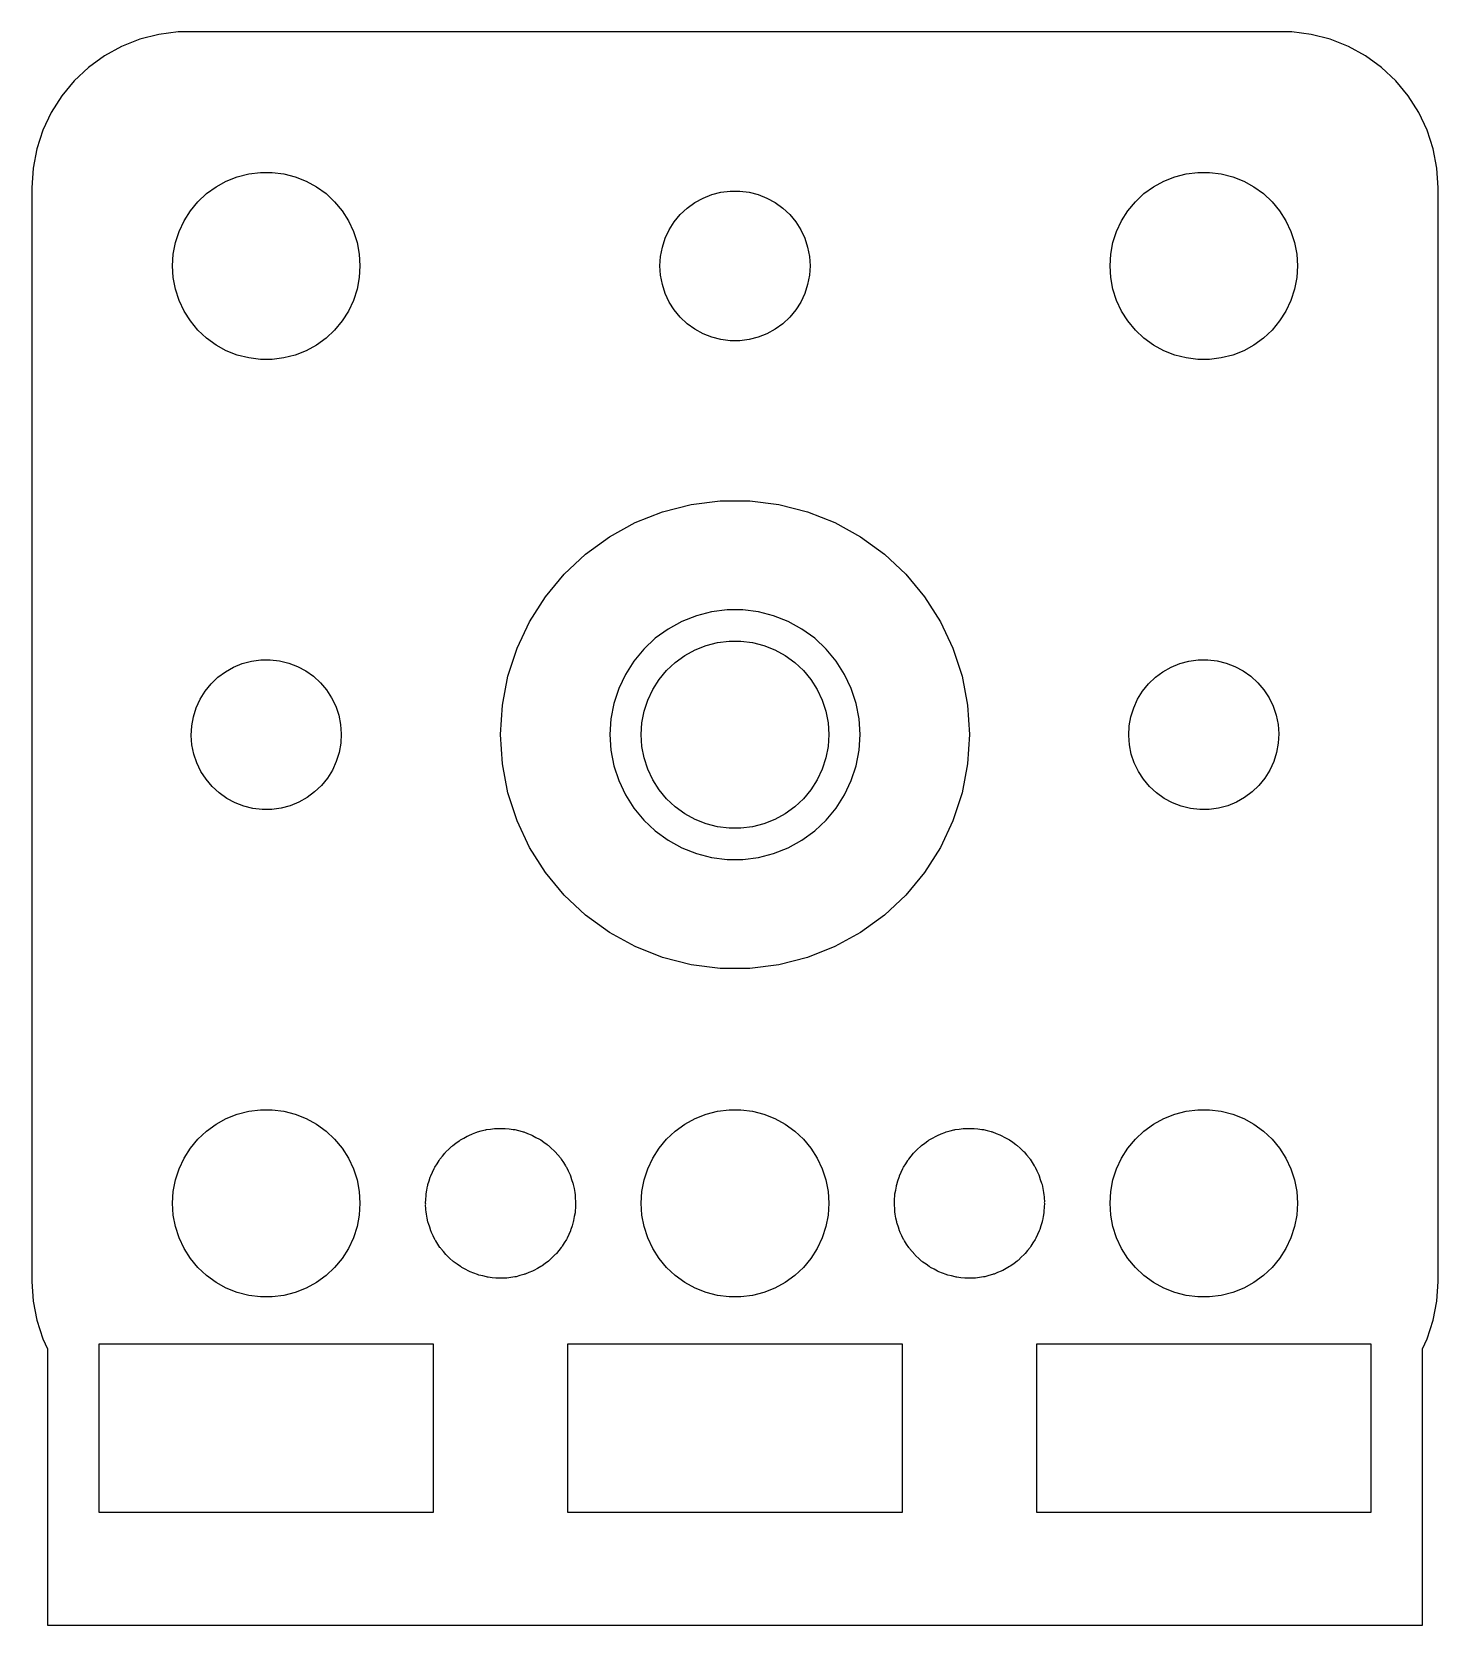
# Model space of a CAD drawing. Header units: metres. Extents: x -22 to 22, y -28 to 184.
# Drawn here: x -22.5 to 22.5, y 133.5 to 184.5 of the extents above; entities that cross this region are included whole.
import ezdxf

# ---------------------------------------------------------------- set-up
doc = ezdxf.new("R2010")
doc.units = ezdxf.units.M

msp = doc.modelspace()

# ---------------------------------------------------------------- linework, layer by layer
for p, q in [((-19.0451, 184.255), (-19.6289, 184.024)), ((-18.4369, 184.411), (-19.0451, 184.255)), ((-17.8139, 184.49), (-18.4369, 184.411)), ((17.8139, 184.49), (-17.8139, 184.49)), ((18.4369, 184.411), (17.8139, 184.49)), ((19.0451, 184.255), (18.4369, 184.411)), ((19.6289, 184.024), (19.0451, 184.255)), ((-20.1791, 183.722), (-20.6871, 183.353)), ((-19.6289, 184.024), (-20.1791, 183.722)), ((20.1791, 183.722), (19.6289, 184.024)), ((20.6871, 183.353), (20.1791, 183.722)), ((-20.6871, 183.353), (-21.1448, 182.923)), ((21.1448, 182.923), (20.6871, 183.353)), ((-21.1448, 182.923), (-21.5451, 182.439)), ((21.5451, 182.439), (21.1448, 182.923)), ((-21.5451, 182.439), (-21.8815, 181.909)), ((21.8815, 181.909), (21.5451, 182.439)), ((-21.8815, 181.909), (-22.1489, 181.341)), ((22.1489, 181.341), (21.8815, 181.909)), ((-22.1489, 181.341), (-22.3429, 180.743)), ((22.3429, 180.743), (22.1489, 181.341)), ((-22.3429, 180.743), (-22.4606, 180.127)), ((22.4606, 180.127), (22.3429, 180.743)), ((-22.4606, 180.127), (-22.5, 179.5)), ((22.5, 179.5), (22.4606, 180.127)), ((-22.5, 179.5), (-22.5, 144.5)), ((-16.9123, 179.312), (-16.6075, 179.533)), ((-16.6075, 179.533), (-16.2773, 179.714)), ((-16.2773, 179.714), (-15.927, 179.853)), ((-15.927, 179.853), (-15.5621, 179.947)), ((-15.5621, 179.947), (-15.1884, 179.994)), ((-15.1884, 179.994), (-14.8116, 179.994)), ((-14.8116, 179.994), (-14.4379, 179.947)), ((-14.4379, 179.947), (-14.0729, 179.853)), ((-14.0729, 179.853), (-13.7227, 179.714)), ((-13.7227, 179.714), (-13.3925, 179.533)), ((-13.3925, 179.533), (-13.0877, 179.312)), ((13.0877, 179.312), (13.3925, 179.533)), ((13.3925, 179.533), (13.7227, 179.714)), ((13.7227, 179.714), (14.0729, 179.853)), ((14.0729, 179.853), (14.4379, 179.947)), ((14.4379, 179.947), (14.8116, 179.994)), ((14.8116, 179.994), (15.1884, 179.994)), ((15.1884, 179.994), (15.5621, 179.947)), ((15.5621, 179.947), (15.927, 179.853)), ((15.927, 179.853), (16.2773, 179.714)), ((16.2773, 179.714), (16.6075, 179.533)), ((16.6075, 179.533), (16.9123, 179.312)), ((22.5, 144.5), (22.5, 179.5)), ((-17.427, 178.763), (-17.1869, 179.054)), ((-17.1869, 179.054), (-16.9123, 179.312)), ((-13.0877, 179.312), (-12.8131, 179.054)), ((-12.8131, 179.054), (-12.5729, 178.763)), ((-1.52982, 178.849), (-1.28598, 179.026)), ((-1.28598, 179.026), (-1.02187, 179.172)), ((-1.02187, 179.172), (-0.741638, 179.283)), ((-0.741638, 179.283), (-0.449707, 179.357)), ((-0.449707, 179.357), (-0.150696, 179.395)), ((-0.150696, 179.395), (0.150696, 179.395)), ((0.150696, 179.395), (0.449707, 179.357)), ((0.449707, 179.357), (0.741638, 179.283)), ((0.741638, 179.283), (1.02187, 179.172)), ((1.02187, 179.172), (1.28598, 179.026)), ((1.28598, 179.026), (1.52982, 178.849)), ((12.5729, 178.763), (12.8131, 179.054)), ((12.8131, 179.054), (13.0877, 179.312)), ((16.9123, 179.312), (17.1869, 179.054)), ((17.1869, 179.054), (17.427, 178.763)), ((-17.6289, 178.445), (-17.427, 178.763)), ((-12.5729, 178.763), (-12.3711, 178.445)), ((-1.94164, 178.411), (-1.74951, 178.643)), ((-1.74951, 178.643), (-1.52982, 178.849)), ((1.52982, 178.849), (1.74951, 178.643)), ((1.74951, 178.643), (1.94164, 178.411)), ((12.3711, 178.445), (12.5729, 178.763)), ((17.427, 178.763), (17.6289, 178.445)), ((-17.9057, 177.746), (-17.7893, 178.104)), ((-17.7893, 178.104), (-17.6289, 178.445)), ((-12.3711, 178.445), (-12.2107, 178.104)), ((-12.2107, 178.104), (-12.0942, 177.746)), ((-2.23146, 177.883), (-2.10313, 178.156)), ((-2.10313, 178.156), (-1.94164, 178.411)), ((1.94164, 178.411), (2.10313, 178.156)), ((2.10313, 178.156), (2.23146, 177.883)), ((12.0942, 177.746), (12.2107, 178.104)), ((12.2107, 178.104), (12.3711, 178.445)), ((17.6289, 178.445), (17.7893, 178.104)), ((17.7893, 178.104), (17.9057, 177.746)), ((-17.9763, 177.376), (-17.9057, 177.746)), ((-12.0942, 177.746), (-12.0237, 177.376)), ((-2.38107, 177.301), (-2.32458, 177.597)), ((-2.32458, 177.597), (-2.23146, 177.883)), ((2.23146, 177.883), (2.32458, 177.597)), ((2.32458, 177.597), (2.38107, 177.301)), ((12.0237, 177.376), (12.0942, 177.746)), ((17.9057, 177.746), (17.9763, 177.376)), ((-18, 177), (-17.9763, 177.376)), ((-17.9763, 176.624), (-18, 177)), ((-12.0237, 177.376), (-12, 177)), ((-12, 177), (-12.0237, 176.624)), ((-2.39999, 177), (-2.38107, 177.301)), ((-2.38107, 176.699), (-2.39999, 177)), ((2.38107, 177.301), (2.39999, 177)), ((2.39999, 177), (2.38107, 176.699)), ((12, 177), (12.0237, 177.376)), ((12.0237, 176.624), (12, 177)), ((17.9763, 177.376), (18, 177)), ((18, 177), (17.9763, 176.624)), ((-17.9057, 176.254), (-17.9763, 176.624)), ((-12.0237, 176.624), (-12.0942, 176.254)), ((-2.32458, 176.403), (-2.38107, 176.699)), ((2.38107, 176.699), (2.32458, 176.403)), ((12.0942, 176.254), (12.0237, 176.624)), ((17.9763, 176.624), (17.9057, 176.254)), ((-17.7893, 175.896), (-17.9057, 176.254)), ((-12.0942, 176.254), (-12.2107, 175.896)), ((-2.23146, 176.117), (-2.32458, 176.403)), ((-2.10313, 175.844), (-2.23146, 176.117)), ((2.23146, 176.117), (2.10313, 175.844)), ((2.32458, 176.403), (2.23146, 176.117)), ((12.2107, 175.896), (12.0942, 176.254)), ((17.9057, 176.254), (17.7893, 175.896)), ((-17.6289, 175.555), (-17.7893, 175.896)), ((-17.427, 175.237), (-17.6289, 175.555)), ((-12.3711, 175.555), (-12.5729, 175.237)), ((-12.2107, 175.896), (-12.3711, 175.555)), ((-1.94164, 175.589), (-2.10313, 175.844)), ((-1.74951, 175.357), (-1.94164, 175.589)), ((1.94164, 175.589), (1.74951, 175.357)), ((2.10313, 175.844), (1.94164, 175.589)), ((12.3711, 175.555), (12.2107, 175.896)), ((12.5729, 175.237), (12.3711, 175.555)), ((17.6289, 175.555), (17.427, 175.237)), ((17.7893, 175.896), (17.6289, 175.555)), ((-17.1869, 174.946), (-17.427, 175.237)), ((-16.9123, 174.688), (-17.1869, 174.946)), ((-12.8131, 174.946), (-13.0877, 174.688)), ((-12.5729, 175.237), (-12.8131, 174.946)), ((-1.52982, 175.151), (-1.74951, 175.357)), ((-1.28598, 174.974), (-1.52982, 175.151)), ((-1.02187, 174.828), (-1.28598, 174.974)), ((1.28598, 174.974), (1.02187, 174.828)), ((1.52982, 175.151), (1.28598, 174.974)), ((1.74951, 175.357), (1.52982, 175.151)), ((12.8131, 174.946), (12.5729, 175.237)), ((13.0877, 174.688), (12.8131, 174.946)), ((17.1869, 174.946), (16.9123, 174.688)), ((17.427, 175.237), (17.1869, 174.946)), ((-16.6075, 174.467), (-16.9123, 174.688)), ((-16.2773, 174.286), (-16.6075, 174.467)), ((-13.3925, 174.467), (-13.7227, 174.286)), ((-13.0877, 174.688), (-13.3925, 174.467)), ((-0.741638, 174.717), (-1.02187, 174.828)), ((-0.449707, 174.643), (-0.741638, 174.717)), ((-0.150696, 174.605), (-0.449707, 174.643)), ((0.150696, 174.605), (-0.150696, 174.605)), ((0.449707, 174.643), (0.150696, 174.605)), ((0.741638, 174.717), (0.449707, 174.643)), ((1.02187, 174.828), (0.741638, 174.717)), ((13.3925, 174.467), (13.0877, 174.688)), ((13.7227, 174.286), (13.3925, 174.467)), ((16.6075, 174.467), (16.2773, 174.286)), ((16.9123, 174.688), (16.6075, 174.467)), ((-15.927, 174.147), (-16.2773, 174.286)), ((-15.5621, 174.053), (-15.927, 174.147)), ((-15.1884, 174.006), (-15.5621, 174.053)), ((-14.8116, 174.006), (-15.1884, 174.006)), ((-14.4379, 174.053), (-14.8116, 174.006)), ((-14.0729, 174.147), (-14.4379, 174.053)), ((-13.7227, 174.286), (-14.0729, 174.147)), ((14.0729, 174.147), (13.7227, 174.286)), ((14.4379, 174.053), (14.0729, 174.147)), ((14.8116, 174.006), (14.4379, 174.053)), ((15.1884, 174.006), (14.8116, 174.006)), ((15.5621, 174.053), (15.1884, 174.006)), ((15.927, 174.147), (15.5621, 174.053)), ((16.2773, 174.286), (15.927, 174.147)), ((-2.31763, 169.133), (-1.40535, 169.367)), ((-1.40535, 169.367), (-0.470917, 169.485)), ((-0.470917, 169.485), (0.470917, 169.485)), ((0.470917, 169.485), (1.40535, 169.367)), ((1.40535, 169.367), (2.31763, 169.133)), ((-4.01869, 168.332), (-3.19334, 168.786)), ((-3.19334, 168.786), (-2.31763, 169.133)), ((2.31763, 169.133), (3.19334, 168.786)), ((3.19334, 168.786), (4.01869, 168.332)), ((-4.78067, 167.779), (-4.01869, 168.332)), ((4.01869, 168.332), (4.78067, 167.779)), ((-5.46725, 167.134), (-4.78067, 167.779)), ((4.78067, 167.779), (5.46725, 167.134)), ((-6.06763, 166.408), (-5.46725, 167.134)), ((5.46725, 167.134), (6.06763, 166.408)), ((-6.5723, 165.613), (-6.06763, 166.408)), ((6.06763, 166.408), (6.5723, 165.613)), ((-1.23605, 165.804), (-1.70311, 165.619)), ((-0.749512, 165.929), (-1.23605, 165.804)), ((-0.25116, 165.992), (-0.749512, 165.929)), ((0.25116, 165.992), (-0.25116, 165.992)), ((0.749512, 165.929), (0.25116, 165.992)), ((1.23605, 165.804), (0.749512, 165.929)), ((1.70311, 165.619), (1.23605, 165.804)), ((-6.97331, 164.761), (-6.5723, 165.613)), ((-2.1433, 165.377), (-2.54968, 165.082)), ((-1.70311, 165.619), (-2.1433, 165.377)), ((2.1433, 165.377), (1.70311, 165.619)), ((2.54968, 165.082), (2.1433, 165.377)), ((6.5723, 165.613), (6.97331, 164.761)), ((-7.26436, 163.865), (-6.97331, 164.761)), ((-2.91586, 164.738), (-3.23605, 164.351)), ((-2.54968, 165.082), (-2.91586, 164.738)), ((-1.60747, 164.533), (-1.27733, 164.714)), ((-1.27733, 164.714), (-0.927048, 164.853)), ((-0.927048, 164.853), (-0.562134, 164.947)), ((-0.562134, 164.947), (-0.18837, 164.994)), ((-0.18837, 164.994), (0.18837, 164.994)), ((0.18837, 164.994), (0.562134, 164.947)), ((0.562134, 164.947), (0.927048, 164.853)), ((0.927048, 164.853), (1.27733, 164.714)), ((1.27733, 164.714), (1.60747, 164.533)), ((2.91586, 164.738), (2.54968, 165.082)), ((3.23605, 164.351), (2.91586, 164.738)), ((6.97331, 164.761), (7.26436, 163.865)), ((-16.0445, 164.161), (-15.7655, 164.275)), ((-15.7655, 164.275), (-15.4744, 164.353)), ((-15.4744, 164.353), (-15.1758, 164.394)), ((-15.1758, 164.394), (-14.8744, 164.397)), ((-14.8744, 164.397), (-14.575, 164.362)), ((-14.575, 164.362), (-14.2823, 164.29)), ((-14.2823, 164.29), (-14.0009, 164.182)), ((-3.23605, 164.351), (-3.50522, 163.927)), ((-2.1869, 164.054), (-1.91226, 164.312)), ((-1.91226, 164.312), (-1.60747, 164.533)), ((1.60747, 164.533), (1.91226, 164.312)), ((1.91226, 164.312), (2.1869, 164.054)), ((3.50522, 163.927), (3.23605, 164.351)), ((13.9554, 164.161), (14.2345, 164.275)), ((14.2345, 164.275), (14.5256, 164.353)), ((14.5256, 164.353), (14.8242, 164.394)), ((14.8242, 164.394), (15.1256, 164.397)), ((15.1256, 164.397), (15.425, 164.362)), ((15.425, 164.362), (15.7177, 164.29)), ((15.7177, 164.29), (15.9991, 164.182)), ((-16.7666, 163.624), (-16.5491, 163.833)), ((-16.5491, 163.833), (-16.3071, 164.013)), ((-16.3071, 164.013), (-16.0445, 164.161)), ((-14.0009, 164.182), (-13.7353, 164.04)), ((-13.7353, 164.04), (-13.4896, 163.865)), ((-13.4896, 163.865), (-13.2678, 163.661)), ((-7.44086, 162.94), (-7.26436, 163.865)), ((-3.50522, 163.927), (-3.7191, 163.472)), ((-2.62891, 163.445), (-2.42705, 163.763)), ((-2.42705, 163.763), (-2.1869, 164.054)), ((2.1869, 164.054), (2.42705, 163.763)), ((2.42705, 163.763), (2.62891, 163.445)), ((3.7191, 163.472), (3.50522, 163.927)), ((7.26436, 163.865), (7.44086, 162.94)), ((13.2334, 163.624), (13.4509, 163.833)), ((13.4509, 163.833), (13.6929, 164.013)), ((13.6929, 164.013), (13.9554, 164.161)), ((15.9991, 164.182), (16.2647, 164.04)), ((16.2647, 164.04), (16.5104, 163.865)), ((16.5104, 163.865), (16.7322, 163.661)), ((-17.1151, 163.134), (-16.9563, 163.39)), ((-16.9563, 163.39), (-16.7666, 163.624)), ((-13.2678, 163.661), (-13.0732, 163.431)), ((-13.0732, 163.431), (-12.9091, 163.178)), ((-12.9091, 163.178), (-12.7779, 162.907)), ((-3.7191, 163.472), (-3.87433, 162.995)), ((-2.78932, 163.104), (-2.62891, 163.445)), ((2.62891, 163.445), (2.78932, 163.104)), ((3.87433, 162.995), (3.7191, 163.472)), ((12.8849, 163.134), (13.0437, 163.39)), ((13.0437, 163.39), (13.2334, 163.624)), ((16.7322, 163.661), (16.9268, 163.431)), ((16.9268, 163.431), (17.0909, 163.178)), ((17.0909, 163.178), (17.2221, 162.907)), ((-17.3307, 162.572), (-17.2406, 162.86)), ((-17.2406, 162.86), (-17.1151, 163.134)), ((-12.7779, 162.907), (-12.6818, 162.621)), ((-7.5, 162), (-7.44086, 162.94)), ((-3.87433, 162.995), (-3.96844, 162.501)), ((-2.97633, 162.376), (-2.90575, 162.746)), ((-2.90575, 162.746), (-2.78932, 163.104)), ((2.78932, 163.104), (2.90575, 162.746)), ((2.90575, 162.746), (2.97633, 162.376)), ((3.96844, 162.501), (3.87433, 162.995)), ((7.44086, 162.94), (7.5, 162)), ((12.6693, 162.572), (12.7594, 162.86)), ((12.7594, 162.86), (12.8849, 163.134)), ((17.2221, 162.907), (17.3182, 162.621)), ((-17.3999, 161.975), (-17.3841, 162.276)), ((-17.3841, 162.276), (-17.3307, 162.572)), ((-12.6818, 162.621), (-12.6222, 162.326)), ((-12.6222, 162.326), (-12.6001, 162.025)), ((-3.96844, 162.501), (-4, 162)), ((-3, 162), (-2.97633, 162.376)), ((2.97633, 162.376), (3, 162)), ((4, 162), (3.96844, 162.501)), ((12.6001, 161.975), (12.6159, 162.276)), ((12.6159, 162.276), (12.6693, 162.572)), ((17.3182, 162.621), (17.3778, 162.326)), ((17.3778, 162.326), (17.3999, 162.025)), ((-17.3778, 161.674), (-17.3999, 161.975)), ((-17.3182, 161.379), (-17.3778, 161.674)), ((-12.6159, 161.724), (-12.6693, 161.428)), ((-12.6001, 162.025), (-12.6159, 161.724)), ((-7.44086, 161.06), (-7.5, 162)), ((-4, 162), (-3.96844, 161.499)), ((-2.97633, 161.624), (-3, 162)), ((3, 162), (2.97633, 161.624)), ((3.96844, 161.499), (4, 162)), ((7.5, 162), (7.44086, 161.06)), ((12.6222, 161.674), (12.6001, 161.975)), ((12.6818, 161.379), (12.6222, 161.674)), ((17.3841, 161.724), (17.3307, 161.428)), ((17.3999, 162.025), (17.3841, 161.724)), ((-17.2221, 161.093), (-17.3182, 161.379)), ((-12.7594, 161.14), (-12.8849, 160.866)), ((-12.6693, 161.428), (-12.7594, 161.14)), ((-3.96844, 161.499), (-3.87433, 161.005)), ((-2.90575, 161.254), (-2.97633, 161.624)), ((-2.78932, 160.896), (-2.90575, 161.254)), ((2.90575, 161.254), (2.78932, 160.896)), ((2.97633, 161.624), (2.90575, 161.254)), ((3.87433, 161.005), (3.96844, 161.499)), ((12.7779, 161.093), (12.6818, 161.379)), ((17.2406, 161.14), (17.1151, 160.866)), ((17.3307, 161.428), (17.2406, 161.14)), ((-17.0909, 160.822), (-17.2221, 161.093)), ((-16.9268, 160.569), (-17.0909, 160.822)), ((-12.8849, 160.866), (-13.0437, 160.61)), ((-7.26436, 160.135), (-7.44086, 161.06)), ((-3.87433, 161.005), (-3.7191, 160.528)), ((-2.62891, 160.555), (-2.78932, 160.896)), ((2.78932, 160.896), (2.62891, 160.555)), ((3.7191, 160.528), (3.87433, 161.005)), ((7.44086, 161.06), (7.26436, 160.135)), ((12.9091, 160.822), (12.7779, 161.093)), ((13.0732, 160.569), (12.9091, 160.822)), ((17.1151, 160.866), (16.9563, 160.61)), ((-16.7322, 160.339), (-16.9268, 160.569)), ((-16.5104, 160.135), (-16.7322, 160.339)), ((-16.2647, 159.96), (-16.5104, 160.135)), ((-13.4509, 160.167), (-13.6929, 159.987)), ((-13.2334, 160.376), (-13.4509, 160.167)), ((-13.0437, 160.61), (-13.2334, 160.376)), ((-6.97331, 159.239), (-7.26436, 160.135)), ((-3.7191, 160.528), (-3.50522, 160.073)), ((-2.42705, 160.237), (-2.62891, 160.555)), ((-2.1869, 159.946), (-2.42705, 160.237)), ((2.42705, 160.237), (2.1869, 159.946)), ((2.62891, 160.555), (2.42705, 160.237)), ((3.50522, 160.073), (3.7191, 160.528)), ((7.26436, 160.135), (6.97331, 159.239)), ((13.2678, 160.339), (13.0732, 160.569)), ((13.4896, 160.135), (13.2678, 160.339)), ((13.7353, 159.96), (13.4896, 160.135)), ((16.5491, 160.167), (16.3071, 159.987)), ((16.7666, 160.376), (16.5491, 160.167)), ((16.9563, 160.61), (16.7666, 160.376)), ((-15.9991, 159.818), (-16.2647, 159.96)), ((-15.7177, 159.71), (-15.9991, 159.818)), ((-15.425, 159.638), (-15.7177, 159.71)), ((-15.1256, 159.603), (-15.425, 159.638)), ((-14.8242, 159.606), (-15.1256, 159.603)), ((-14.5256, 159.647), (-14.8242, 159.606)), ((-14.2345, 159.725), (-14.5256, 159.647)), ((-13.9554, 159.839), (-14.2345, 159.725)), ((-13.6929, 159.987), (-13.9554, 159.839)), ((-3.50522, 160.073), (-3.23605, 159.649)), ((-3.23605, 159.649), (-2.91586, 159.262)), ((-1.91226, 159.688), (-2.1869, 159.946)), ((-1.60747, 159.467), (-1.91226, 159.688)), ((1.91226, 159.688), (1.60747, 159.467)), ((2.1869, 159.946), (1.91226, 159.688)), ((2.91586, 159.262), (3.23605, 159.649)), ((3.23605, 159.649), (3.50522, 160.073)), ((14.0009, 159.818), (13.7353, 159.96)), ((14.2823, 159.71), (14.0009, 159.818)), ((14.575, 159.638), (14.2823, 159.71)), ((14.8744, 159.603), (14.575, 159.638)), ((15.1758, 159.606), (14.8744, 159.603)), ((15.4744, 159.647), (15.1758, 159.606)), ((15.7655, 159.725), (15.4744, 159.647)), ((16.0445, 159.839), (15.7655, 159.725)), ((16.3071, 159.987), (16.0445, 159.839)), ((-6.5723, 158.387), (-6.97331, 159.239)), ((-2.91586, 159.262), (-2.54968, 158.918)), ((-1.27733, 159.286), (-1.60747, 159.467)), ((-0.927048, 159.147), (-1.27733, 159.286)), ((-0.562134, 159.053), (-0.927048, 159.147)), ((0.927048, 159.147), (0.562134, 159.053)), ((1.27733, 159.286), (0.927048, 159.147)), ((1.60747, 159.467), (1.27733, 159.286)), ((2.54968, 158.918), (2.91586, 159.262)), ((6.97331, 159.239), (6.5723, 158.387)), ((-2.54968, 158.918), (-2.1433, 158.623)), ((-2.1433, 158.623), (-1.70311, 158.381)), ((-0.18837, 159.006), (-0.562134, 159.053)), ((0.18837, 159.006), (-0.18837, 159.006)), ((0.562134, 159.053), (0.18837, 159.006)), ((1.70311, 158.381), (2.1433, 158.623)), ((2.1433, 158.623), (2.54968, 158.918)), ((-6.06763, 157.592), (-6.5723, 158.387)), ((-1.70311, 158.381), (-1.23605, 158.196)), ((-1.23605, 158.196), (-0.749512, 158.071)), ((-0.749512, 158.071), (-0.25116, 158.008)), ((0.25116, 158.008), (0.749512, 158.071)), ((0.749512, 158.071), (1.23605, 158.196)), ((1.23605, 158.196), (1.70311, 158.381)), ((6.5723, 158.387), (6.06763, 157.592)), ((-5.46725, 156.866), (-6.06763, 157.592)), ((-0.25116, 158.008), (0.25116, 158.008)), ((6.06763, 157.592), (5.46725, 156.866)), ((-4.78067, 156.221), (-5.46725, 156.866)), ((5.46725, 156.866), (4.78067, 156.221)), ((-4.01869, 155.668), (-4.78067, 156.221)), ((4.78067, 156.221), (4.01869, 155.668)), ((-3.19334, 155.214), (-4.01869, 155.668)), ((4.01869, 155.668), (3.19334, 155.214)), ((-2.31763, 154.867), (-3.19334, 155.214)), ((3.19334, 155.214), (2.31763, 154.867)), ((-1.40535, 154.633), (-2.31763, 154.867)), ((-0.470917, 154.515), (-1.40535, 154.633)), ((0.470917, 154.515), (-0.470917, 154.515)), ((1.40535, 154.633), (0.470917, 154.515)), ((2.31763, 154.867), (1.40535, 154.633)), ((-15.927, 149.853), (-15.5621, 149.947)), ((-15.5621, 149.947), (-15.1884, 149.994)), ((-15.1884, 149.994), (-14.8116, 149.994)), ((-14.8116, 149.994), (-14.4379, 149.947)), ((-14.4379, 149.947), (-14.0729, 149.853)), ((-0.927048, 149.853), (-0.562134, 149.947)), ((-0.562134, 149.947), (-0.18837, 149.994)), ((-0.18837, 149.994), (0.18837, 149.994)), ((0.18837, 149.994), (0.562134, 149.947)), ((0.562134, 149.947), (0.927048, 149.853)), ((14.0729, 149.853), (14.4379, 149.947)), ((14.4379, 149.947), (14.8116, 149.994)), ((14.8116, 149.994), (15.1884, 149.994)), ((15.1884, 149.994), (15.5621, 149.947)), ((15.5621, 149.947), (15.927, 149.853)), ((-16.9123, 149.312), (-16.6075, 149.533)), ((-16.6075, 149.533), (-16.2773, 149.714)), ((-16.2773, 149.714), (-15.927, 149.853)), ((-14.0729, 149.853), (-13.7227, 149.714)), ((-13.7227, 149.714), (-13.3925, 149.533)), ((-13.3925, 149.533), (-13.0877, 149.312)), ((-1.91226, 149.312), (-1.60747, 149.533)), ((-1.60747, 149.533), (-1.27733, 149.714)), ((-1.27733, 149.714), (-0.927048, 149.853)), ((0.927048, 149.853), (1.27733, 149.714)), ((1.27733, 149.714), (1.60747, 149.533)), ((1.60747, 149.533), (1.91226, 149.312)), ((13.0877, 149.312), (13.3925, 149.533)), ((13.3925, 149.533), (13.7227, 149.714)), ((13.7227, 149.714), (14.0729, 149.853)), ((15.927, 149.853), (16.2773, 149.714)), ((16.2773, 149.714), (16.6075, 149.533)), ((16.6075, 149.533), (16.9123, 149.312)), ((-17.427, 148.763), (-17.1869, 149.054)), ((-17.1869, 149.054), (-16.9123, 149.312)), ((-13.0877, 149.312), (-12.8131, 149.054)), ((-12.8131, 149.054), (-12.5729, 148.763)), ((-9.02982, 148.849), (-8.92818, 148.923)), ((-8.92818, 148.923), (-8.82812, 148.999)), ((-8.82812, 148.999), (-8.80634, 149.012)), ((-8.80634, 149.012), (-8.78598, 149.026)), ((-8.78598, 149.026), (-8.67592, 149.087)), ((-8.67592, 149.087), (-8.56712, 149.15)), ((-8.56712, 149.15), (-8.54391, 149.159)), ((-8.54391, 149.159), (-8.52187, 149.172)), ((-8.52187, 149.172), (-8.40508, 149.218)), ((-8.40508, 149.218), (-8.28928, 149.267)), ((-8.28928, 149.267), (-8.26503, 149.273)), ((-8.26503, 149.273), (-8.24164, 149.283)), ((-8.24164, 149.283), (-8.11996, 149.314)), ((-8.11996, 149.314), (-7.99898, 149.348)), ((-7.99898, 149.348), (-7.97408, 149.351)), ((-7.97408, 149.351), (-7.94971, 149.357)), ((-7.94971, 149.357), (-7.8251, 149.373)), ((-7.8251, 149.373), (-7.70082, 149.392)), ((-7.70082, 149.392), (-7.67566, 149.392)), ((-7.67566, 149.392), (-7.6507, 149.395)), ((-7.6507, 149.395), (-7.52507, 149.395)), ((-7.52507, 149.395), (-7.39949, 149.398)), ((-7.39949, 149.398), (-7.37447, 149.395)), ((-7.37447, 149.395), (-7.34929, 149.395)), ((-7.34929, 149.395), (-7.22467, 149.38)), ((-7.22467, 149.38), (-7.09975, 149.366)), ((-7.09975, 149.366), (-7.07524, 149.361)), ((-7.07524, 149.361), (-7.05028, 149.357)), ((-7.05028, 149.357), (-6.92862, 149.326)), ((-6.92862, 149.326), (-6.80632, 149.298)), ((-6.80632, 149.298), (-6.78273, 149.289)), ((-6.78273, 149.289), (-6.75835, 149.283)), ((-6.75835, 149.283), (-6.64157, 149.236)), ((-6.64157, 149.236), (-6.52382, 149.193)), ((-6.52382, 149.193), (-6.50151, 149.181)), ((-6.50151, 149.181), (-6.47812, 149.172)), ((-6.47812, 149.172), (-6.36806, 149.111)), ((-6.36806, 149.111), (-6.25673, 149.053)), ((-6.25673, 149.053), (-6.23607, 149.039)), ((-6.23607, 149.039), (-6.214, 149.026)), ((-6.214, 149.026), (-6.11238, 148.953)), ((-6.11238, 148.953), (-6.00923, 148.881)), ((-2.42705, 148.763), (-2.1869, 149.054)), ((-2.1869, 149.054), (-1.91226, 149.312)), ((1.91226, 149.312), (2.1869, 149.054)), ((2.1869, 149.054), (2.42705, 148.763)), ((5.97017, 148.849), (6.07181, 148.923)), ((6.07181, 148.923), (6.17186, 148.999)), ((6.17186, 148.999), (6.19365, 149.012)), ((6.19365, 149.012), (6.214, 149.026)), ((6.214, 149.026), (6.32407, 149.087)), ((6.32407, 149.087), (6.43286, 149.15)), ((6.43286, 149.15), (6.45607, 149.159)), ((6.45607, 149.159), (6.47812, 149.172)), ((6.47812, 149.172), (6.59491, 149.218)), ((6.59491, 149.218), (6.71071, 149.267)), ((6.71071, 149.267), (6.73495, 149.273)), ((6.73495, 149.273), (6.75835, 149.283)), ((6.75835, 149.283), (6.88002, 149.314)), ((6.88002, 149.314), (7.00101, 149.348)), ((7.00101, 149.348), (7.02591, 149.351)), ((7.02591, 149.351), (7.05028, 149.357)), ((7.05028, 149.357), (7.17488, 149.373)), ((7.17488, 149.373), (7.29916, 149.392)), ((7.29916, 149.392), (7.32433, 149.392)), ((7.32433, 149.392), (7.34929, 149.395)), ((7.34929, 149.395), (7.47491, 149.395)), ((7.47491, 149.395), (7.60049, 149.398)), ((7.60049, 149.398), (7.62552, 149.395)), ((7.62552, 149.395), (7.6507, 149.395)), ((7.6507, 149.395), (7.77531, 149.38)), ((7.77531, 149.38), (7.90024, 149.366)), ((7.90024, 149.366), (7.92474, 149.361)), ((7.92474, 149.361), (7.94971, 149.357)), ((7.94971, 149.357), (8.07137, 149.326)), ((8.07137, 149.326), (8.19366, 149.298)), ((8.19366, 149.298), (8.21725, 149.289)), ((8.21725, 149.289), (8.24164, 149.283)), ((8.24164, 149.283), (8.35841, 149.236)), ((8.35841, 149.236), (8.47617, 149.193)), ((8.47617, 149.193), (8.49847, 149.181)), ((8.49847, 149.181), (8.52187, 149.172)), ((8.52187, 149.172), (8.63193, 149.111)), ((8.63193, 149.111), (8.74326, 149.053)), ((8.74326, 149.053), (8.76392, 149.039)), ((8.76392, 149.039), (8.78598, 149.026)), ((8.78598, 149.026), (8.8876, 148.953)), ((8.8876, 148.953), (8.99075, 148.881)), ((12.5729, 148.763), (12.8131, 149.054)), ((12.8131, 149.054), (13.0877, 149.312)), ((16.9123, 149.312), (17.1869, 149.054)), ((17.1869, 149.054), (17.427, 148.763)), ((-17.7893, 148.104), (-17.6289, 148.445)), ((-17.6289, 148.445), (-17.427, 148.763)), ((-12.5729, 148.763), (-12.3711, 148.445)), ((-12.3711, 148.445), (-12.2107, 148.104)), ((-9.47075, 148.37), (-9.45512, 148.389)), ((-9.45512, 148.389), (-9.44164, 148.411)), ((-9.44164, 148.411), (-9.36157, 148.507)), ((-9.36157, 148.507), (-9.28354, 148.606)), ((-9.28354, 148.606), (-9.26556, 148.624)), ((-9.26556, 148.624), (-9.24951, 148.643)), ((-9.24951, 148.643), (-9.15794, 148.729)), ((-9.15794, 148.729), (-9.06821, 148.817)), ((-9.06821, 148.817), (-9.04816, 148.832)), ((-9.04816, 148.832), (-9.02982, 148.849)), ((-6.00923, 148.881), (-5.99054, 148.864)), ((-5.99054, 148.864), (-5.97017, 148.849)), ((-5.97017, 148.849), (-5.87862, 148.763)), ((-5.87862, 148.763), (-5.78526, 148.679)), ((-5.78526, 148.679), (-5.76881, 148.66)), ((-5.76881, 148.66), (-5.75047, 148.643)), ((-5.75047, 148.643), (-5.67041, 148.546)), ((-5.67041, 148.546), (-5.58832, 148.451)), ((-5.58832, 148.451), (-5.57439, 148.43)), ((-5.57439, 148.43), (-5.55835, 148.411)), ((-5.55835, 148.411), (-5.49106, 148.305)), ((-2.78932, 148.104), (-2.62891, 148.445)), ((-2.62891, 148.445), (-2.42705, 148.763)), ((2.42705, 148.763), (2.62891, 148.445)), ((2.62891, 148.445), (2.78932, 148.104)), ((5.52924, 148.37), (5.54486, 148.389)), ((5.54486, 148.389), (5.55835, 148.411)), ((5.55835, 148.411), (5.63841, 148.507)), ((5.63841, 148.507), (5.71645, 148.606)), ((5.71645, 148.606), (5.73442, 148.624)), ((5.73442, 148.624), (5.75047, 148.643)), ((5.75047, 148.643), (5.84204, 148.729)), ((5.84204, 148.729), (5.93178, 148.817)), ((5.93178, 148.817), (5.95183, 148.832)), ((5.95183, 148.832), (5.97017, 148.849)), ((8.99075, 148.881), (9.00945, 148.864)), ((9.00945, 148.864), (9.02982, 148.849)), ((9.02982, 148.849), (9.12137, 148.763)), ((9.12137, 148.763), (9.21472, 148.679)), ((9.21472, 148.679), (9.23117, 148.66)), ((9.23117, 148.66), (9.24951, 148.643)), ((9.24951, 148.643), (9.32957, 148.546)), ((9.32957, 148.546), (9.41167, 148.451)), ((9.41167, 148.451), (9.4256, 148.43)), ((9.4256, 148.43), (9.44164, 148.411)), ((9.44164, 148.411), (9.50893, 148.305)), ((12.2107, 148.104), (12.3711, 148.445)), ((12.3711, 148.445), (12.5729, 148.763)), ((17.427, 148.763), (17.6289, 148.445)), ((17.6289, 148.445), (17.7893, 148.104)), ((-17.9057, 147.746), (-17.7893, 148.104)), ((-12.2107, 148.104), (-12.0942, 147.746)), ((-9.73923, 147.86), (-9.73146, 147.883)), ((-9.73146, 147.883), (-9.67798, 147.997)), ((-9.67798, 147.997), (-9.62688, 148.112)), ((-9.62688, 148.112), (-9.61385, 148.133)), ((-9.61385, 148.133), (-9.60313, 148.156)), ((-9.60313, 148.156), (-9.53583, 148.262)), ((-9.53583, 148.262), (-9.47075, 148.37)), ((-5.49106, 148.305), (-5.42152, 148.2)), ((-5.42152, 148.2), (-5.41034, 148.177)), ((-5.41034, 148.177), (-5.39685, 148.156)), ((-5.39685, 148.156), (-5.34338, 148.043)), ((-5.34338, 148.043), (-5.28752, 147.93)), ((-5.28752, 147.93), (-5.27925, 147.906)), ((-5.27925, 147.906), (-5.26852, 147.883)), ((-5.26852, 147.883), (-5.22971, 147.764)), ((-2.90575, 147.746), (-2.78932, 148.104)), ((2.78932, 148.104), (2.90575, 147.746)), ((5.26076, 147.86), (5.26852, 147.883)), ((5.26852, 147.883), (5.32201, 147.997)), ((5.32201, 147.997), (5.37311, 148.112)), ((5.37311, 148.112), (5.38614, 148.133)), ((5.38614, 148.133), (5.39685, 148.156)), ((5.39685, 148.156), (5.46416, 148.262)), ((5.46416, 148.262), (5.52924, 148.37)), ((9.50893, 148.305), (9.57846, 148.2)), ((9.57846, 148.2), (9.58965, 148.177)), ((9.58965, 148.177), (9.60313, 148.156)), ((9.60313, 148.156), (9.6566, 148.043)), ((9.6566, 148.043), (9.71246, 147.93)), ((9.71246, 147.93), (9.72073, 147.906)), ((9.72073, 147.906), (9.73146, 147.883)), ((9.73146, 147.883), (9.77028, 147.764)), ((12.0942, 147.746), (12.2107, 148.104)), ((17.7893, 148.104), (17.9057, 147.746)), ((-18, 147), (-17.9763, 147.376)), ((-17.9763, 147.376), (-17.9057, 147.746)), ((-12.0942, 147.746), (-12.0237, 147.376)), ((-12.0237, 147.376), (-12, 147)), ((-9.88107, 147.301), (-9.85753, 147.424)), ((-9.85753, 147.424), (-9.83658, 147.548)), ((-9.83658, 147.548), (-9.82932, 147.572)), ((-9.82932, 147.572), (-9.82458, 147.597)), ((-9.82458, 147.597), (-9.78577, 147.716)), ((-9.78577, 147.716), (-9.74947, 147.837)), ((-9.74947, 147.837), (-9.73923, 147.86)), ((-5.22971, 147.764), (-5.1884, 147.645)), ((-5.1884, 147.645), (-5.18317, 147.621)), ((-5.18317, 147.621), (-5.1754, 147.597)), ((-5.1754, 147.597), (-5.15186, 147.473)), ((-5.15186, 147.473), (-5.12573, 147.351)), ((-3, 147), (-2.97633, 147.376)), ((-2.97633, 147.376), (-2.90575, 147.746)), ((2.90575, 147.746), (2.97633, 147.376)), ((2.97633, 147.376), (3, 147)), ((5.11891, 147.301), (5.14246, 147.424)), ((5.14246, 147.424), (5.16341, 147.548)), ((5.16341, 147.548), (5.17067, 147.572)), ((5.17067, 147.572), (5.1754, 147.597)), ((5.1754, 147.597), (5.21422, 147.716)), ((5.21422, 147.716), (5.25052, 147.837)), ((5.25052, 147.837), (5.26076, 147.86)), ((9.77028, 147.764), (9.81158, 147.645)), ((9.81158, 147.645), (9.81682, 147.621)), ((9.81682, 147.621), (9.82458, 147.597)), ((9.82458, 147.597), (9.84813, 147.473)), ((9.84813, 147.473), (9.87425, 147.351)), ((12, 147), (12.0237, 147.376)), ((12.0237, 147.376), (12.0942, 147.746)), ((17.9057, 147.746), (17.9763, 147.376)), ((17.9763, 147.376), (18, 147)), ((-17.9763, 146.624), (-18, 147)), ((-12, 147), (-12.0237, 146.624)), ((-9.89999, 147), (-9.89211, 147.125)), ((-9.89841, 146.975), (-9.89999, 147)), ((-9.89946, 146.95), (-9.89841, 146.975)), ((-9.88896, 146.825), (-9.89946, 146.95)), ((-9.89211, 147.125), (-9.88684, 147.251)), ((-9.88684, 147.251), (-9.88264, 147.276)), ((-9.88264, 147.276), (-9.88107, 147.301)), ((-5.12573, 147.351), (-5.12363, 147.326)), ((-5.12363, 147.326), (-5.11891, 147.301)), ((-5.11891, 147.301), (-5.11102, 147.175)), ((-5.10788, 146.875), (-5.11314, 146.749)), ((-5.11102, 147.175), (-5.10052, 147.05)), ((-5.09999, 147), (-5.10788, 146.875)), ((-5.10052, 147.05), (-5.10158, 147.025)), ((-5.10158, 147.025), (-5.09999, 147)), ((-2.97633, 146.624), (-3, 147)), ((3, 147), (2.97633, 146.624)), ((5.09999, 147), (5.10788, 147.125)), ((5.10158, 146.975), (5.09999, 147)), ((5.10052, 146.95), (5.10158, 146.975)), ((5.11102, 146.825), (5.10052, 146.95)), ((5.10788, 147.125), (5.11314, 147.251)), ((5.11314, 147.251), (5.11734, 147.276)), ((5.11734, 147.276), (5.11891, 147.301)), ((9.87425, 147.351), (9.87636, 147.326)), ((9.87636, 147.326), (9.88107, 147.301)), ((9.88107, 147.301), (9.88896, 147.175)), ((9.89211, 146.875), (9.88684, 146.749)), ((9.88896, 147.175), (9.89946, 147.05)), ((9.89999, 147), (9.89211, 146.875)), ((9.89946, 147.05), (9.89841, 147.025)), ((9.89841, 147.025), (9.89999, 147)), ((12.0237, 146.624), (12, 147)), ((18, 147), (17.9763, 146.624)), ((-17.9057, 146.254), (-17.9763, 146.624)), ((-12.0237, 146.624), (-12.0942, 146.254)), ((-9.88107, 146.699), (-9.88896, 146.825)), ((-9.87636, 146.674), (-9.88107, 146.699)), ((-9.87425, 146.649), (-9.87636, 146.674)), ((-9.84813, 146.527), (-9.87425, 146.649)), ((-9.82458, 146.403), (-9.84813, 146.527)), ((-9.81682, 146.379), (-9.82458, 146.403)), ((-9.81158, 146.355), (-9.81682, 146.379)), ((-9.77028, 146.236), (-9.81158, 146.355)), ((-5.1754, 146.403), (-5.21422, 146.284)), ((-5.17067, 146.428), (-5.1754, 146.403)), ((-5.16341, 146.452), (-5.17067, 146.428)), ((-5.14246, 146.576), (-5.16341, 146.452)), ((-5.11891, 146.699), (-5.14246, 146.576)), ((-5.11734, 146.724), (-5.11891, 146.699)), ((-5.11314, 146.749), (-5.11734, 146.724)), ((-2.90575, 146.254), (-2.97633, 146.624)), ((2.97633, 146.624), (2.90575, 146.254)), ((5.11891, 146.699), (5.11102, 146.825)), ((5.12363, 146.674), (5.11891, 146.699)), ((5.12573, 146.649), (5.12363, 146.674)), ((5.15186, 146.527), (5.12573, 146.649)), ((5.1754, 146.403), (5.15186, 146.527)), ((5.18317, 146.379), (5.1754, 146.403)), ((5.1884, 146.355), (5.18317, 146.379)), ((5.22971, 146.236), (5.1884, 146.355)), ((9.82458, 146.403), (9.78577, 146.284)), ((9.82932, 146.428), (9.82458, 146.403)), ((9.83658, 146.452), (9.82932, 146.428)), ((9.85753, 146.576), (9.83658, 146.452)), ((9.88107, 146.699), (9.85753, 146.576)), ((9.88264, 146.724), (9.88107, 146.699)), ((9.88684, 146.749), (9.88264, 146.724)), ((12.0942, 146.254), (12.0237, 146.624)), ((17.9763, 146.624), (17.9057, 146.254)), ((-17.7893, 145.896), (-17.9057, 146.254)), ((-17.6289, 145.555), (-17.7893, 145.896)), ((-12.2107, 145.896), (-12.3711, 145.555)), ((-12.0942, 146.254), (-12.2107, 145.896)), ((-9.73146, 146.117), (-9.77028, 146.236)), ((-9.72073, 146.094), (-9.73146, 146.117)), ((-9.71246, 146.07), (-9.72073, 146.094)), ((-9.6566, 145.957), (-9.71246, 146.07)), ((-9.60313, 145.844), (-9.6566, 145.957)), ((-9.58965, 145.823), (-9.60313, 145.844)), ((-5.39685, 145.844), (-5.46416, 145.738)), ((-5.38614, 145.867), (-5.39685, 145.844)), ((-5.37311, 145.888), (-5.38614, 145.867)), ((-5.32201, 146.003), (-5.37311, 145.888)), ((-5.26852, 146.117), (-5.32201, 146.003)), ((-5.26076, 146.14), (-5.26852, 146.117)), ((-5.25052, 146.163), (-5.26076, 146.14)), ((-5.21422, 146.284), (-5.25052, 146.163)), ((-2.78932, 145.896), (-2.90575, 146.254)), ((-2.62891, 145.555), (-2.78932, 145.896)), ((2.78932, 145.896), (2.62891, 145.555)), ((2.90575, 146.254), (2.78932, 145.896)), ((5.26852, 146.117), (5.22971, 146.236)), ((5.27925, 146.094), (5.26852, 146.117)), ((5.28752, 146.07), (5.27925, 146.094)), ((5.34338, 145.957), (5.28752, 146.07)), ((5.39685, 145.844), (5.34338, 145.957)), ((5.41034, 145.823), (5.39685, 145.844)), ((9.60313, 145.844), (9.53583, 145.738)), ((9.61385, 145.867), (9.60313, 145.844)), ((9.62688, 145.888), (9.61385, 145.867)), ((9.67798, 146.003), (9.62688, 145.888)), ((9.73146, 146.117), (9.67798, 146.003)), ((9.73923, 146.14), (9.73146, 146.117)), ((9.74947, 146.163), (9.73923, 146.14)), ((9.78577, 146.284), (9.74947, 146.163)), ((12.2107, 145.896), (12.0942, 146.254)), ((12.3711, 145.555), (12.2107, 145.896)), ((17.7893, 145.896), (17.6289, 145.555)), ((17.9057, 146.254), (17.7893, 145.896)), ((-17.427, 145.237), (-17.6289, 145.555)), ((-12.3711, 145.555), (-12.5729, 145.237)), ((-9.57846, 145.8), (-9.58965, 145.823)), ((-9.50893, 145.695), (-9.57846, 145.8)), ((-9.44164, 145.589), (-9.50893, 145.695)), ((-9.4256, 145.57), (-9.44164, 145.589)), ((-9.41167, 145.549), (-9.4256, 145.57)), ((-9.32957, 145.454), (-9.41167, 145.549)), ((-9.24951, 145.357), (-9.32957, 145.454)), ((-9.23117, 145.34), (-9.24951, 145.357)), ((-9.21472, 145.321), (-9.23117, 145.34)), ((-5.75047, 145.357), (-5.84204, 145.271)), ((-5.73442, 145.376), (-5.75047, 145.357)), ((-5.71645, 145.394), (-5.73442, 145.376)), ((-5.63841, 145.493), (-5.71645, 145.394)), ((-5.55835, 145.589), (-5.63841, 145.493)), ((-5.54486, 145.611), (-5.55835, 145.589)), ((-5.52924, 145.63), (-5.54486, 145.611)), ((-5.46416, 145.738), (-5.52924, 145.63)), ((-2.42705, 145.237), (-2.62891, 145.555)), ((2.62891, 145.555), (2.42705, 145.237)), ((5.42152, 145.8), (5.41034, 145.823)), ((5.49106, 145.695), (5.42152, 145.8)), ((5.55835, 145.589), (5.49106, 145.695)), ((5.57439, 145.57), (5.55835, 145.589)), ((5.58832, 145.549), (5.57439, 145.57)), ((5.67041, 145.454), (5.58832, 145.549)), ((5.75047, 145.357), (5.67041, 145.454)), ((5.76881, 145.34), (5.75047, 145.357)), ((5.78526, 145.321), (5.76881, 145.34)), ((9.24951, 145.357), (9.15794, 145.271)), ((9.26556, 145.376), (9.24951, 145.357)), ((9.28354, 145.394), (9.26556, 145.376)), ((9.36157, 145.493), (9.28354, 145.394)), ((9.44164, 145.589), (9.36157, 145.493)), ((9.45512, 145.611), (9.44164, 145.589)), ((9.47075, 145.63), (9.45512, 145.611)), ((9.53583, 145.738), (9.47075, 145.63)), ((12.5729, 145.237), (12.3711, 145.555)), ((17.6289, 145.555), (17.427, 145.237)), ((-17.1869, 144.946), (-17.427, 145.237)), ((-16.9123, 144.688), (-17.1869, 144.946)), ((-12.8131, 144.946), (-13.0877, 144.688)), ((-12.5729, 145.237), (-12.8131, 144.946)), ((-9.12137, 145.237), (-9.21472, 145.321)), ((-9.02982, 145.151), (-9.12137, 145.237)), ((-9.00945, 145.136), (-9.02982, 145.151)), ((-8.99075, 145.119), (-9.00945, 145.136)), ((-8.8876, 145.047), (-8.99075, 145.119)), ((-8.78598, 144.974), (-8.8876, 145.047)), ((-8.76392, 144.962), (-8.78598, 144.974)), ((-8.74326, 144.947), (-8.76392, 144.962)), ((-8.63193, 144.889), (-8.74326, 144.947)), ((-8.52187, 144.828), (-8.63193, 144.889)), ((-8.49847, 144.819), (-8.52187, 144.828)), ((-8.47617, 144.807), (-8.49847, 144.819)), ((-6.47812, 144.828), (-6.59491, 144.782)), ((-6.45607, 144.841), (-6.47812, 144.828)), ((-6.43286, 144.85), (-6.45607, 144.841)), ((-6.32407, 144.913), (-6.43286, 144.85)), ((-6.214, 144.974), (-6.32407, 144.913)), ((-6.19365, 144.988), (-6.214, 144.974)), ((-6.17186, 145.001), (-6.19365, 144.988)), ((-6.07181, 145.077), (-6.17186, 145.001)), ((-5.97017, 145.151), (-6.07181, 145.077)), ((-5.95183, 145.168), (-5.97017, 145.151)), ((-5.93178, 145.183), (-5.95183, 145.168)), ((-5.84204, 145.271), (-5.93178, 145.183)), ((-2.1869, 144.946), (-2.42705, 145.237)), ((-1.91226, 144.688), (-2.1869, 144.946)), ((2.1869, 144.946), (1.91226, 144.688)), ((2.42705, 145.237), (2.1869, 144.946)), ((5.87862, 145.237), (5.78526, 145.321)), ((5.97017, 145.151), (5.87862, 145.237)), ((5.99054, 145.136), (5.97017, 145.151)), ((6.00923, 145.119), (5.99054, 145.136)), ((6.11238, 145.047), (6.00923, 145.119)), ((6.214, 144.974), (6.11238, 145.047)), ((6.23607, 144.962), (6.214, 144.974)), ((6.25673, 144.947), (6.23607, 144.962)), ((6.36806, 144.889), (6.25673, 144.947)), ((6.47812, 144.828), (6.36806, 144.889)), ((6.50151, 144.819), (6.47812, 144.828)), ((6.52382, 144.807), (6.50151, 144.819)), ((8.52187, 144.828), (8.40508, 144.782)), ((8.54391, 144.841), (8.52187, 144.828)), ((8.56712, 144.85), (8.54391, 144.841)), ((8.67592, 144.913), (8.56712, 144.85)), ((8.78598, 144.974), (8.67592, 144.913)), ((8.80634, 144.988), (8.78598, 144.974)), ((8.82812, 145.001), (8.80634, 144.988)), ((8.92818, 145.077), (8.82812, 145.001)), ((9.02982, 145.151), (8.92818, 145.077)), ((9.04816, 145.168), (9.02982, 145.151)), ((9.06821, 145.183), (9.04816, 145.168)), ((9.15794, 145.271), (9.06821, 145.183)), ((12.8131, 144.946), (12.5729, 145.237)), ((13.0877, 144.688), (12.8131, 144.946)), ((17.1869, 144.946), (16.9123, 144.688)), ((17.427, 145.237), (17.1869, 144.946)), ((-22.5, 144.5), (-22.4606, 143.873)), ((-16.6075, 144.467), (-16.9123, 144.688)), ((-16.2773, 144.286), (-16.6075, 144.467)), ((-13.3925, 144.467), (-13.7227, 144.286)), ((-13.0877, 144.688), (-13.3925, 144.467)), ((-8.35841, 144.764), (-8.47617, 144.807)), ((-8.24164, 144.717), (-8.35841, 144.764)), ((-8.21725, 144.711), (-8.24164, 144.717)), ((-8.19366, 144.702), (-8.21725, 144.711)), ((-8.07137, 144.674), (-8.19366, 144.702)), ((-7.94971, 144.643), (-8.07137, 144.674)), ((-7.92474, 144.639), (-7.94971, 144.643)), ((-7.90024, 144.634), (-7.92474, 144.639)), ((-7.77531, 144.62), (-7.90024, 144.634)), ((-7.6507, 144.605), (-7.77531, 144.62)), ((-7.62552, 144.605), (-7.6507, 144.605)), ((-7.60049, 144.602), (-7.62552, 144.605)), ((-7.47491, 144.605), (-7.60049, 144.602)), ((-7.34929, 144.605), (-7.47491, 144.605)), ((-7.32433, 144.608), (-7.34929, 144.605)), ((-7.29916, 144.608), (-7.32433, 144.608)), ((-7.17488, 144.627), (-7.29916, 144.608)), ((-7.05028, 144.643), (-7.17488, 144.627)), ((-7.02591, 144.649), (-7.05028, 144.643)), ((-7.00101, 144.652), (-7.02591, 144.649)), ((-6.88002, 144.686), (-7.00101, 144.652)), ((-6.75835, 144.717), (-6.88002, 144.686)), ((-6.73495, 144.727), (-6.75835, 144.717)), ((-6.71071, 144.734), (-6.73495, 144.727)), ((-6.59491, 144.782), (-6.71071, 144.734)), ((-1.60747, 144.467), (-1.91226, 144.688)), ((-1.27733, 144.286), (-1.60747, 144.467)), ((1.60747, 144.467), (1.27733, 144.286)), ((1.91226, 144.688), (1.60747, 144.467)), ((6.64157, 144.764), (6.52382, 144.807)), ((6.75835, 144.717), (6.64157, 144.764)), ((6.78273, 144.711), (6.75835, 144.717)), ((6.80632, 144.702), (6.78273, 144.711)), ((6.92862, 144.674), (6.80632, 144.702)), ((7.05028, 144.643), (6.92862, 144.674)), ((7.07524, 144.639), (7.05028, 144.643)), ((7.09975, 144.634), (7.07524, 144.639)), ((7.22467, 144.62), (7.09975, 144.634)), ((7.34929, 144.605), (7.22467, 144.62)), ((7.37447, 144.605), (7.34929, 144.605)), ((7.39949, 144.602), (7.37447, 144.605)), ((7.52507, 144.605), (7.39949, 144.602)), ((7.6507, 144.605), (7.52507, 144.605)), ((7.67566, 144.608), (7.6507, 144.605)), ((7.70082, 144.608), (7.67566, 144.608)), ((7.8251, 144.627), (7.70082, 144.608)), ((7.94971, 144.643), (7.8251, 144.627)), ((7.97408, 144.649), (7.94971, 144.643)), ((7.99898, 144.652), (7.97408, 144.649)), ((8.11996, 144.686), (7.99898, 144.652)), ((8.24164, 144.717), (8.11996, 144.686)), ((8.26503, 144.727), (8.24164, 144.717)), ((8.28928, 144.734), (8.26503, 144.727)), ((8.40508, 144.782), (8.28928, 144.734)), ((13.3925, 144.467), (13.0877, 144.688)), ((13.7227, 144.286), (13.3925, 144.467)), ((16.6075, 144.467), (16.2773, 144.286)), ((16.9123, 144.688), (16.6075, 144.467)), ((22.4606, 143.873), (22.5, 144.5)), ((-22.4606, 143.873), (-22.3429, 143.257)), ((-15.927, 144.147), (-16.2773, 144.286)), ((-15.5621, 144.053), (-15.927, 144.147)), ((-15.1884, 144.006), (-15.5621, 144.053)), ((-14.8116, 144.006), (-15.1884, 144.006)), ((-14.4379, 144.053), (-14.8116, 144.006)), ((-14.0729, 144.147), (-14.4379, 144.053)), ((-13.7227, 144.286), (-14.0729, 144.147)), ((-0.927048, 144.147), (-1.27733, 144.286)), ((-0.562134, 144.053), (-0.927048, 144.147)), ((-0.18837, 144.006), (-0.562134, 144.053)), ((0.18837, 144.006), (-0.18837, 144.006)), ((0.562134, 144.053), (0.18837, 144.006)), ((0.927048, 144.147), (0.562134, 144.053)), ((1.27733, 144.286), (0.927048, 144.147)), ((14.0729, 144.147), (13.7227, 144.286)), ((14.4379, 144.053), (14.0729, 144.147)), ((14.8116, 144.006), (14.4379, 144.053)), ((15.1884, 144.006), (14.8116, 144.006)), ((15.5621, 144.053), (15.1884, 144.006)), ((15.927, 144.147), (15.5621, 144.053)), ((16.2773, 144.286), (15.927, 144.147)), ((22.3429, 143.257), (22.4606, 143.873)), ((-22.3429, 143.257), (-22.1489, 142.659)), ((22.1489, 142.659), (22.3429, 143.257)), ((-22.1489, 142.659), (-22, 142.343)), ((-22, 142.343), (-22, 133.5)), ((-20.3466, 137.1), (-20.3466, 142.5)), ((-20.3466, 142.5), (-9.65337, 142.5)), ((-9.65337, 142.5), (-9.65337, 137.1)), ((-5.34662, 137.1), (-5.34662, 142.5)), ((-5.34662, 142.5), (5.34662, 142.5)), ((5.34662, 142.5), (5.34662, 137.1)), ((9.65337, 137.1), (9.65337, 142.5)), ((9.65337, 142.5), (20.3466, 142.5)), ((20.3466, 142.5), (20.3466, 137.1)), ((22, 142.343), (22.1489, 142.659)), ((22, 133.5), (22, 142.343)), ((-9.65337, 137.1), (-20.3466, 137.1)), ((5.34662, 137.1), (-5.34662, 137.1)), ((20.3466, 137.1), (9.65337, 137.1)), ((-22, 133.5), (22, 133.5))]:
    msp.add_line(p, q)

doc.saveas('drawing.dxf')
